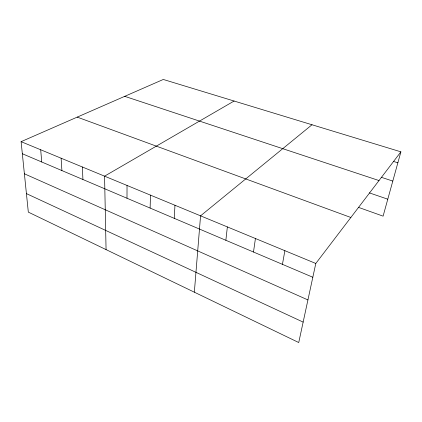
<?xml version="1.0" encoding="UTF-8"?>
<svg xmlns="http://www.w3.org/2000/svg" width="422" height="422" viewBox="0 0 422 422"><rect width="100%" height="100%" fill="white"/><g stroke="black" fill="none" stroke-linecap="round" stroke-linejoin="round"><path stroke-width="0.63" d="M126.996 198.24L127.033 185.448M150.121 208.072L150.475 195.138M174.26 218.338L174.961 205.256M194.342 292.188L200.561 215.837L312.006 124.759M225.865 240.282L227.358 226.909M253.49 252.024L255.431 238.514M282.439 264.336L284.876 250.684M400.9 151.836L315.798 263.465L298.734 342.537L28.316 212.113L21.1 141.665L163.288 79.463L400.9 151.836L383.092 216.148L358.405 207.334M234.094 101.027L104.566 176.164L106.064 249.613M393.499 161.436L397.862 162.802M381.214 177.261L392.803 181.07M124.727 96.332L379.003 180.553M369.392 192.886L387.786 199.189M77.215 117.116L350.851 217.483M21.1 141.665L315.798 263.465M22.334 153.74L312.823 277.254M24.392 173.79L307.928 299.936M26.422 193.619L303.144 322.102M40.702 149.768L41.725 161.985M61.111 158.203L61.902 170.562M82.385 166.996L82.918 179.498"/></g></svg>
